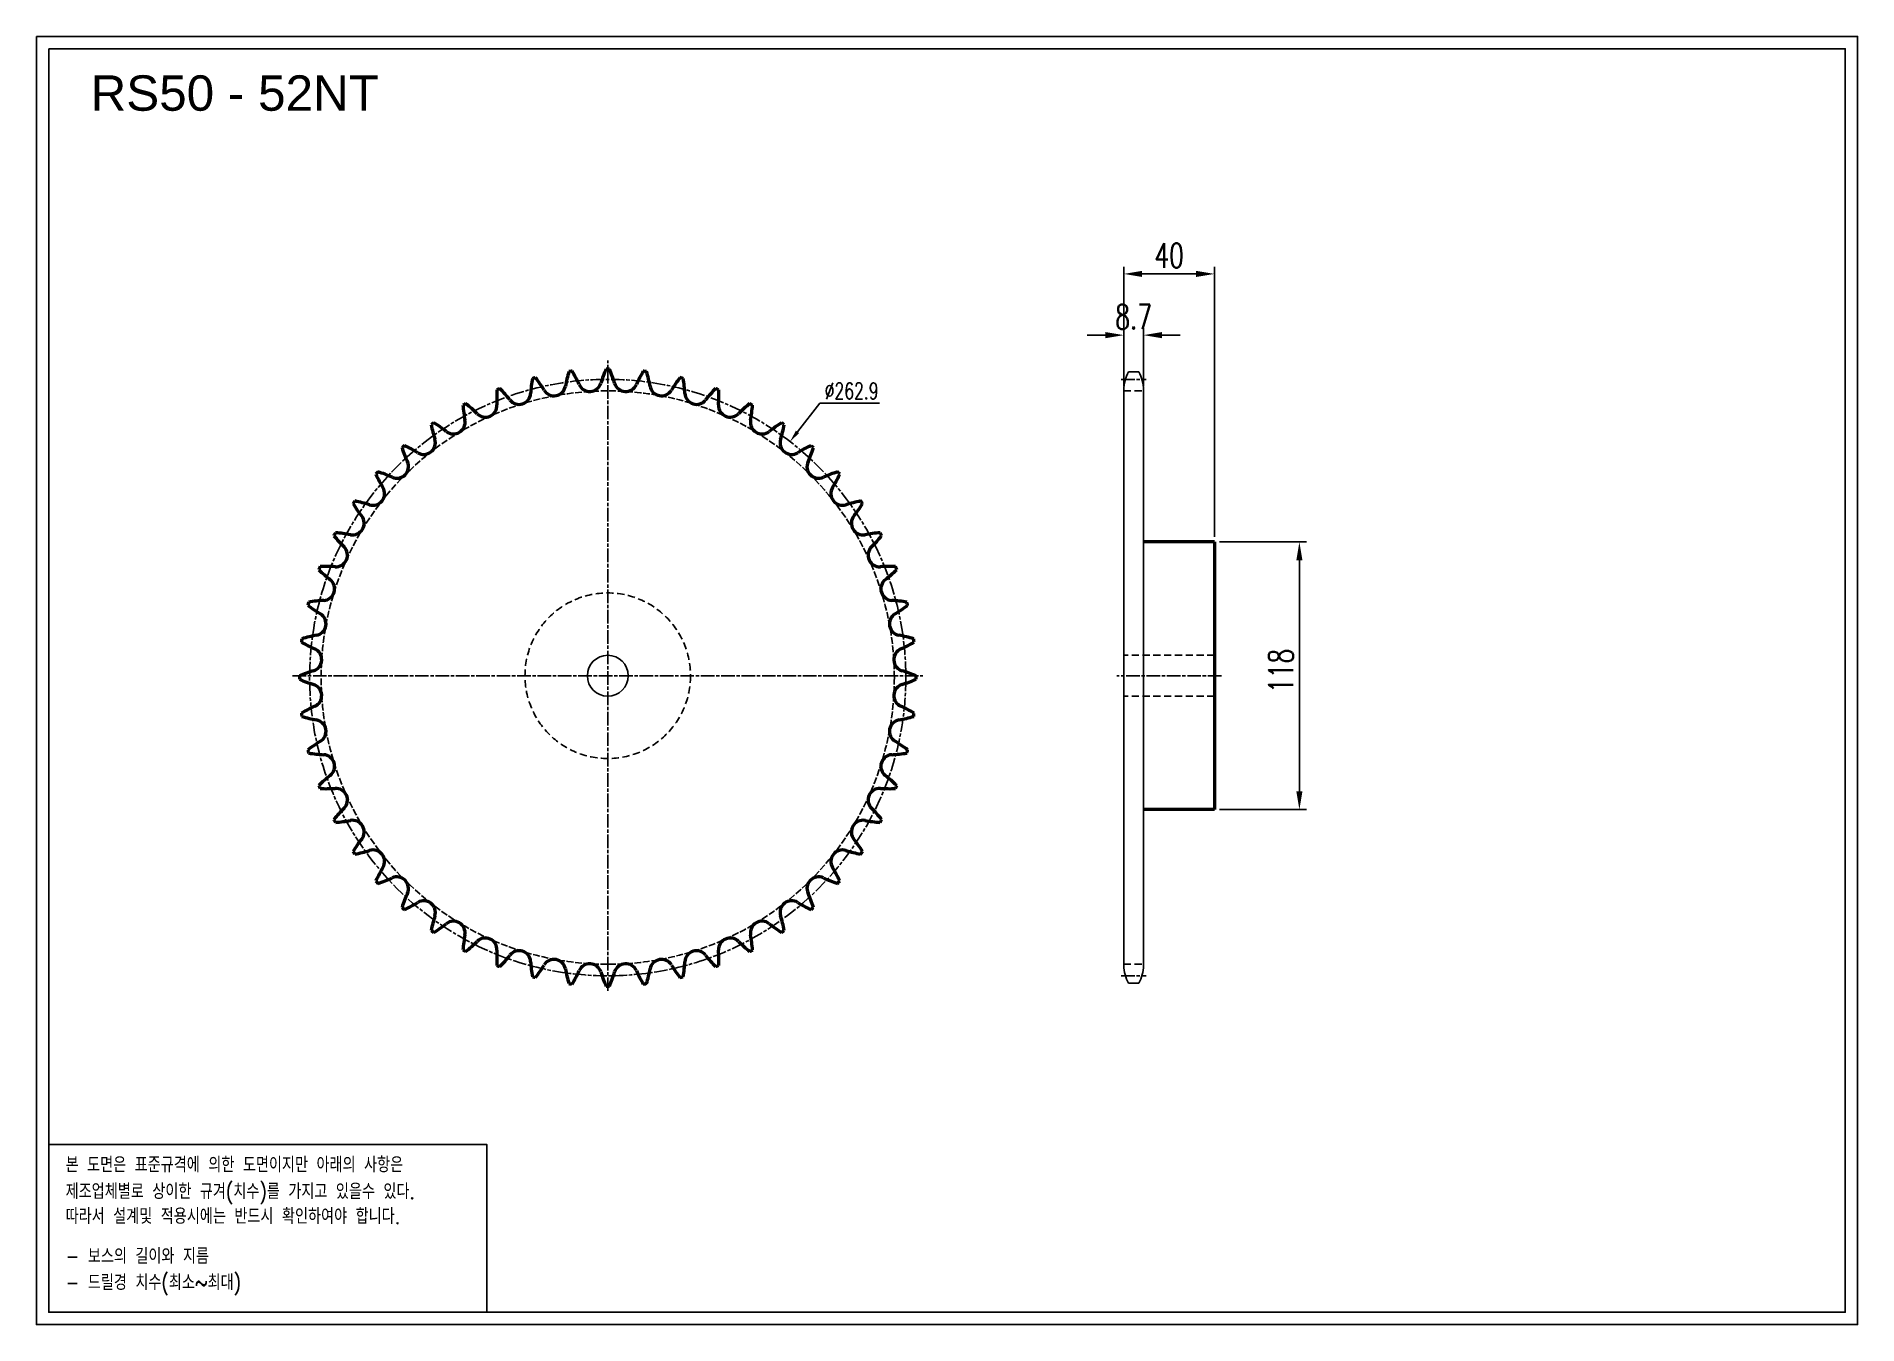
# Model space of a CAD drawing. Header units: millimetres. Extents: x 2121 to 2924, y 2321 to 2889.
import ezdxf

# ---------------------------------------------------------------- set-up
doc = ezdxf.new("R2010")
doc.units = ezdxf.units.MM
for name, pattern in [('AM_ISO02W050', [7.5, 6, -1.5]), ('AM_ISO02W050x2', [3.75, 3, -0.75]), ('AM_ISO08W050', [18, 12, -1.5, 3, -1.5]), ('AM_ISO08W050x2', [9, 6, -0.75, 1.5, -0.75]), ('HIDDEN', [9.525, 6.35, -3.175])]:
    doc.linetypes.add(name, pattern=pattern)
for name, color, linetype, lineweight in [('20', 7, 'Continuous', 50), ('21', 6, 'AM_ISO02W050', 25), ('22', 30, 'AM_ISO08W050', 25), ('23', 40, 'AM_ISO08W050', 25), ('VIS', 7, 'Continuous', 50)]:
    doc.layers.add(name, color=color, linetype=linetype, lineweight=lineweight)
doc.layers.add('HL', color=2, linetype='HIDDEN')
doc.layers.add('S-DIM', color=7, linetype='Continuous')
doc.styles.add('HAN', font='ROMANS.shx', dxfattribs={"width": 0.7, "bigfont": 'whgtxt.shx'})
doc.styles.add('HSG', font='SIMPLEX.shx', dxfattribs={"width": 0.7, "bigfont": 'HSG.shx'})
doc.styles.get("Standard").update_dxf_attribs({"font": 'arial.ttf'})
doc.dimstyles.new('APP16', dxfattribs={"dimscale": 3, "dimtxt": 2.4, "dimasz": 1.8, "dimexe": 0.7, "dimexo": 0.5, "dimgap": 0.6, "dimtad": 1, "dimtoh": 1, "dimdec": 1, "dimrnd": 0.01, "dimzin": 9, "dimdsep": 46, "dimtxsty": 'HSG', "dimcen": 0, "dimclrd": 1, "dimclre": 1, "dimclrt": 256, "dimazin": 2, "dimtp": 1, "dimtm": 1, "dimtfac": 0.5, "dimtdec": 1, "dimtofl": 0, "dimtmove": 0, "dimatfit": 3, "dimfxl": 0, "dimtvp": 1, "dimtolj": 2, "dimlwd": -1, "dimlwe": -1, "dimarcsym": 0})
doc.dimstyles.new('APP23', dxfattribs={"dimscale": 4.5, "dimtxt": 2.4, "dimasz": 1.8, "dimexe": 0.7, "dimexo": 0.5, "dimgap": 0.6, "dimtad": 1, "dimtoh": 1, "dimdec": 1, "dimrnd": 0.01, "dimzin": 9, "dimdsep": 46, "dimtxsty": 'HSG', "dimcen": 0, "dimclrd": 1, "dimclre": 1, "dimclrt": 256, "dimazin": 2, "dimtp": 1, "dimtm": 1, "dimtfac": 0.5, "dimtdec": 1, "dimtix": 1, "dimtofl": 0, "dimtmove": 0, "dimatfit": 3, "dimfxl": 0, "dimtvp": 1, "dimtolj": 2, "dimlwd": -1, "dimlwe": -1, "dimarcsym": 0})

# ---------------------------------------------------------------- blocks, each defined once
blk = doc.blocks.new('*D1')
at = {"layer": 'Defpoints', "color": 0, "transparency": 16777216}
for p in [(2453.06, 2710.12), (2292.3, 2502.06)]:
    blk.add_point(p, dxfattribs=at)
at = {"layer": 'S-DIM', "color": 1, "transparency": 16777216}
for p, q in [((2466.17, 2727.08), (2456.36, 2714.39)), ((2492.45, 2727.08), (2466.17, 2727.08))]:
    blk.add_line(p, q, dxfattribs=at)
blk.add_solid([(2455.65, 2714.94), (2457.07, 2713.84), (2453.06, 2710.12)], dxfattribs=at)
at = {"layer": 'S-DIM', "transparency": 16777216, "insert": (2480.21, 2732.48), "char_height": 7.2, "attachment_point": 5, "style": 'HSG'}
blk.add_mtext('\\A2;∅262.9', dxfattribs=at)
blk = doc.blocks.new('*D2')
at = {"layer": 'Defpoints', "color": 0, "transparency": 16777216}
for p in [(2608.94, 2757.04), (2600.24, 2732.46), (2608.94, 2732.46)]:
    blk.add_point(p, dxfattribs=at)
at = {"layer": 'S-DIM', "color": 1, "transparency": 16777216}
for p, q in [((2592.14, 2757.04), (2584.04, 2757.04)), ((2600.24, 2734.71), (2600.24, 2760.19)), ((2608.94, 2734.71), (2608.94, 2760.19)), ((2617.04, 2757.04), (2625.14, 2757.04))]:
    blk.add_line(p, q, dxfattribs=at)
for points in [[(2592.14, 2758.39), (2592.14, 2755.69), (2600.24, 2757.04)], [(2617.04, 2758.39), (2617.04, 2755.69), (2608.94, 2757.04)]]:
    blk.add_solid(points, dxfattribs=at)
at = {"layer": 'S-DIM', "transparency": 16777216, "insert": (2604.59, 2765.14), "char_height": 10.8, "attachment_point": 5, "style": 'HSG'}
blk.add_mtext('\\A2;8.7', dxfattribs=at)
blk = doc.blocks.new('*D3')
at = {"layer": 'Defpoints', "color": 0, "transparency": 16777216}
for p in [(2640.24, 2784.04), (2600.24, 2732.46), (2640.24, 2665.9)]:
    blk.add_point(p, dxfattribs=at)
at = {"layer": 'S-DIM', "color": 1, "transparency": 16777216}
for p, q in [((2600.24, 2734.71), (2600.24, 2787.19)), ((2640.24, 2668.15), (2640.24, 2787.19)), ((2608.34, 2784.04), (2632.14, 2784.04))]:
    blk.add_line(p, q, dxfattribs=at)
for points in [[(2608.34, 2785.39), (2608.34, 2782.69), (2600.24, 2784.04)], [(2632.14, 2785.39), (2632.14, 2782.69), (2640.24, 2784.04)]]:
    blk.add_solid(points, dxfattribs=at)
at = {"layer": 'S-DIM', "transparency": 16777216, "insert": (2620.24, 2792.14), "char_height": 10.8, "attachment_point": 5, "style": 'HSG'}
blk.add_mtext('\\A2;40', dxfattribs=at)
blk = doc.blocks.new('*D4')
at = {"layer": 'Defpoints', "color": 0, "transparency": 16777216}
for p in [(2640.24, 2665.9), (2640.24, 2547.9), (2677.68, 2547.9)]:
    blk.add_point(p, dxfattribs=at)
at = {"layer": 'S-DIM', "color": 1, "transparency": 16777216}
for p, q in [((2642.49, 2665.9), (2680.83, 2665.9)), ((2677.68, 2657.8), (2677.68, 2556)), ((2642.49, 2547.9), (2680.83, 2547.9))]:
    blk.add_line(p, q, dxfattribs=at)
for points in [[(2676.33, 2657.8), (2679.03, 2657.8), (2677.68, 2665.9)], [(2676.33, 2556), (2679.03, 2556), (2677.68, 2547.9)]]:
    blk.add_solid(points, dxfattribs=at)
at = {"layer": 'S-DIM', "transparency": 16777216, "insert": (2669.58, 2609.07), "char_height": 10.8, "attachment_point": 5, "rotation": 90, "style": 'HSG'}
blk.add_mtext('\\A2;118', dxfattribs=at)

msp = doc.modelspace()

# ---------------------------------------------------------------- linework, layer by layer
for p, q in [((2606.81, 2740.86), (2602.36, 2740.86)), ((2600.24, 2606.9), (2600.24, 2732.92)), ((2608.94, 2606.9), (2608.94, 2732.92)), ((2600.24, 2606.9), (2600.24, 2479.25)), ((2608.94, 2606.9), (2608.94, 2479.25)), ((2606.81, 2471.31), (2602.36, 2471.31))]:
    msp.add_line(p, q)
for points in [[(2120.74, 2888.72), (2923.82, 2888.72), (2923.82, 2320.88), (2120.74, 2320.88)], [(2126.14, 2883.32), (2918.42, 2883.32), (2918.42, 2326.29), (2126.14, 2326.29)]]:
    msp.add_lwpolyline(points, close=True)
at = {"color": 6}
msp.add_lwpolyline([(2126.14, 2400.31), (2319.35, 2400.31), (2319.35, 2326.29), (2126.14, 2326.29)], close=True, dxfattribs=at)
msp.add_circle((2372.68, 2606.9), 9)
for centre, start, end in [((2616.11, 2732.92), 150, 180), ((2593.06, 2732.92), 0, 30), ((2616.11, 2479.25), 180, 210), ((2593.06, 2479.25), 330, 0)]:
    msp.add_arc(centre, 15.87, start, end)
at = {"layer": '20'}
for centre, radius, start, end in [((2418.76, 2722.54), 65.84, 163.72243, 169.51923), ((2372.68, 2606.09), 135.99, 96.61361, 97.23254), ((2300.07, 2708.13), 65.84, 24.32692, 30.12373), ((2432.46, 2716.13), 65.84, 156.79935, 162.59615), ((2372.68, 2606.09), 135.99, 89.69053, 90.30947), ((2312.9, 2716.13), 65.84, 17.40385, 23.20065), ((2445.29, 2708.13), 65.84, 149.87627, 155.67308), ((2372.68, 2606.09), 135.99, 82.76746, 83.38639), ((2326.6, 2722.54), 65.84, 10.48077, 16.27757), ((2389.55, 2730.18), 65.84, 177.56858, 183.36538), ((2372.68, 2606.09), 135.99, 110.45976, 111.0787), ((2277.76, 2687.78), 65.84, 38.17308, 43.96988), ((2333.56, 2731.65), 5.13, 218.17308, 356.44231), ((2404.39, 2727.24), 65.84, 170.6455, 176.44231), ((2372.68, 2606.09), 135.99, 103.53669, 104.15562), ((2288.3, 2698.63), 65.84, 31.25, 37.0468), ((2348.97, 2735.45), 5.13, 211.25, 349.51923), ((2364.74, 2737.36), 5.13, 204.32692, 342.59615), ((2380.62, 2737.36), 5.13, 197.40385, 335.67308), ((2396.39, 2735.45), 5.13, 190.48077, 328.75), ((2457.06, 2698.63), 65.84, 142.9532, 148.75), ((2372.68, 2606.09), 135.99, 75.84438, 76.46331), ((2340.98, 2727.24), 65.84, 3.55769, 9.3545), ((2411.81, 2731.65), 5.13, 183.55769, 321.82692), ((2467.6, 2687.78), 65.84, 136.03012, 141.82692), ((2372.68, 2606.09), 135.99, 68.9213, 69.54024), ((2355.81, 2730.18), 65.84, 356.63462, 2.43142), ((2372.68, 2606.09), 135.99, 117.38284, 118.00177), ((2374.47, 2731.31), 65.84, 184.49166, 190.28846), ((2268.61, 2675.75), 65.84, 45.09615, 50.89296), ((2318.71, 2726.01), 5.13, 225.09615, 3.36538), ((2426.66, 2726.01), 5.13, 176.63462, 314.90385), ((2476.75, 2675.75), 65.84, 129.10704, 134.90385), ((2372.68, 2606.09), 135.99, 61.99823, 62.61716), ((2370.89, 2731.31), 65.84, 349.71154, 355.50834), ((2372.68, 2606.09), 135.99, 124.30592, 124.92485), ((2359.36, 2730.61), 65.84, 191.41473, 197.21154), ((2260.97, 2662.7), 65.84, 52.01923, 57.81604), ((2304.64, 2718.63), 5.13, 232.01923, 10.28846), ((2440.72, 2718.63), 5.13, 169.71154, 307.98077), ((2484.39, 2662.7), 65.84, 122.18396, 127.98077), ((2386, 2730.61), 65.84, 342.78846, 348.58527), ((2372.68, 2606.09), 135.99, 55.07515, 55.69408), ((2372.68, 2606.09), 135.99, 131.22899, 131.84793), ((2344.45, 2728.1), 65.84, 198.33781, 204.13462), ((2254.96, 2648.82), 65.84, 58.94231, 64.73911), ((2291.57, 2709.61), 5.13, 238.94231, 17.21154), ((2453.79, 2709.61), 5.13, 162.78846, 301.05769), ((2490.4, 2648.82), 65.84, 115.26089, 121.05769), ((2400.91, 2728.1), 65.84, 335.86538, 341.66219), ((2372.68, 2606.09), 135.99, 48.15207, 48.77101), ((2279.69, 2699.08), 5.13, 245.86538, 24.13462), ((2465.67, 2699.08), 5.13, 155.86538, 294.13462), ((2372.68, 2606.09), 135.99, 138.15207, 138.77101), ((2329.95, 2723.81), 65.84, 205.26089, 211.05769), ((2250.67, 2634.32), 65.84, 65.86538, 71.66219), ((2494.69, 2634.32), 65.84, 108.33781, 114.13462), ((2415.41, 2723.81), 65.84, 328.94231, 334.73911), ((2372.68, 2606.09), 135.99, 41.22899, 41.84793), ((2372.68, 2606.09), 135.99, 145.07515, 145.69408), ((2316.07, 2717.8), 65.84, 212.18396, 217.98077), ((2248.16, 2619.4), 65.84, 72.78846, 78.58527), ((2269.16, 2687.19), 5.13, 252.78846, 31.05769), ((2476.21, 2687.19), 5.13, 148.94231, 287.21154), ((2497.2, 2619.4), 65.84, 101.41473, 107.21154), ((2429.29, 2717.8), 65.84, 322.01923, 327.81604), ((2372.68, 2606.09), 135.99, 34.30592, 34.92485), ((2260.13, 2674.12), 5.13, 259.71154, 37.98077), ((2485.23, 2674.12), 5.13, 142.01923, 280.28846), ((2372.68, 2606.09), 135.99, 151.99823, 152.61716), ((2303.02, 2710.16), 65.84, 219.10704, 224.90385), ((2247.46, 2604.3), 65.84, 79.71154, 85.50834), ((2497.9, 2604.3), 65.84, 94.49166, 100.28846), ((2442.34, 2710.16), 65.84, 315.09615, 320.89296), ((2372.68, 2606.09), 135.99, 27.38284, 28.00177), ((2252.75, 2660.06), 5.13, 266.63462, 44.90385), ((2492.61, 2660.06), 5.13, 135.09615, 273.36538), ((2372.68, 2606.09), 135.99, 158.9213, 159.54024), ((2290.98, 2701), 65.84, 226.03012, 231.82692), ((2248.59, 2589.22), 65.84, 86.63462, 92.43142), ((2496.77, 2589.22), 65.84, 87.56858, 93.36538), ((2454.38, 2701), 65.84, 308.17308, 313.96988), ((2372.68, 2606.09), 135.99, 20.45976, 21.0787), ((2247.12, 2645.21), 5.13, 273.55769, 51.82692), ((2498.24, 2645.21), 5.13, 128.17308, 266.44231), ((2372.68, 2606.09), 135.99, 165.84438, 166.46331), ((2280.14, 2690.46), 65.84, 232.9532, 238.75), ((2251.53, 2574.38), 65.84, 93.55769, 99.3545), ((2243.32, 2629.79), 5.13, 280.48077, 58.75), ((2502.04, 2629.79), 5.13, 121.25, 259.51923), ((2493.84, 2574.38), 65.84, 80.6455, 86.44231), ((2465.22, 2690.46), 65.84, 301.25, 307.0468), ((2372.68, 2606.09), 135.99, 13.53669, 14.15562), ((2372.68, 2606.09), 135.99, 172.76746, 173.38639), ((2270.64, 2678.69), 65.84, 239.87627, 245.67308), ((2256.23, 2560.01), 65.84, 100.48077, 106.27757), ((2241.41, 2614.03), 5.13, 287.40385, 65.67308), ((2503.95, 2614.03), 5.13, 114.32692, 252.59615), ((2489.13, 2560.01), 65.84, 73.72243, 79.51923), ((2474.72, 2678.69), 65.84, 294.32692, 300.12373), ((2372.68, 2606.09), 135.99, 6.61361, 7.23254), ((2262.63, 2546.31), 65.84, 107.40385, 113.20065), ((2372.68, 2606.09), 135.99, 179.69053, 180.30947), ((2262.63, 2665.87), 65.84, 246.79935, 252.59615), ((2241.41, 2598.15), 5.13, 294.32692, 72.59615), ((2503.95, 2598.15), 5.13, 107.40385, 245.67308), ((2482.73, 2546.31), 65.84, 66.79935, 72.59615), ((2482.73, 2665.87), 65.84, 287.40385, 293.20065), ((2372.68, 2606.09), 135.99, 359.69053, 0.30947), ((2270.64, 2533.48), 65.84, 114.32692, 120.12373), ((2372.68, 2606.09), 135.99, 186.61361, 187.23254), ((2256.23, 2652.16), 65.84, 253.72243, 259.51923), ((2243.32, 2582.38), 5.13, 301.25, 79.51923), ((2502.04, 2582.38), 5.13, 100.48077, 238.75), ((2489.13, 2652.16), 65.84, 280.48077, 286.27757), ((2474.72, 2533.48), 65.84, 59.87627, 65.67308), ((2372.68, 2606.09), 135.99, 352.76746, 353.38639), ((2280.14, 2521.71), 65.84, 121.25, 127.0468), ((2465.22, 2521.71), 65.84, 52.9532, 58.75), ((2372.68, 2606.09), 135.99, 193.53669, 194.15562), ((2251.53, 2637.79), 65.84, 260.6455, 266.44231), ((2247.12, 2566.96), 5.13, 308.17308, 86.44231), ((2498.24, 2566.96), 5.13, 93.55769, 231.82692), ((2493.84, 2637.79), 65.84, 273.55769, 279.3545), ((2372.68, 2606.09), 135.99, 345.84438, 346.46331), ((2290.98, 2511.17), 65.84, 128.17308, 133.96988), ((2454.38, 2511.17), 65.84, 46.03012, 51.82692), ((2372.68, 2606.09), 135.99, 200.45976, 201.0787), ((2248.59, 2622.96), 65.84, 267.56858, 273.36538), ((2252.75, 2552.11), 5.13, 315.09615, 93.36538), ((2492.61, 2552.11), 5.13, 86.63462, 224.90385), ((2496.77, 2622.96), 65.84, 266.63462, 272.43142), ((2372.68, 2606.09), 135.99, 338.9213, 339.54024), ((2303.02, 2502.02), 65.84, 135.09615, 140.89296), ((2442.34, 2502.02), 65.84, 39.10704, 44.90385), ((2372.68, 2606.09), 135.99, 207.38284, 208.00177), ((2247.46, 2607.88), 65.84, 274.49166, 280.28846), ((2260.13, 2538.05), 5.13, 322.01923, 100.28846), ((2485.23, 2538.05), 5.13, 79.71154, 217.98077), ((2497.9, 2607.88), 65.84, 259.71154, 265.50834), ((2372.68, 2606.09), 135.99, 331.99823, 332.61716), ((2316.07, 2494.38), 65.84, 142.01923, 147.81604), ((2248.16, 2592.77), 65.84, 281.41473, 287.21154), ((2269.16, 2524.98), 5.13, 328.94231, 107.21154), ((2476.21, 2524.98), 5.13, 72.78846, 211.05769), ((2497.2, 2592.77), 65.84, 252.78846, 258.58527), ((2429.29, 2494.38), 65.84, 32.18396, 37.98077), ((2372.68, 2606.09), 135.99, 214.30592, 214.92485), ((2329.95, 2488.37), 65.84, 148.94231, 154.73911), ((2415.41, 2488.37), 65.84, 25.26089, 31.05769), ((2372.68, 2606.09), 135.99, 325.07515, 325.69408), ((2372.68, 2606.09), 135.99, 221.22899, 221.84793), ((2250.67, 2577.86), 65.84, 288.33781, 294.13462), ((2279.69, 2513.09), 5.13, 335.86538, 114.13462), ((2465.67, 2513.09), 5.13, 65.86538, 204.13462), ((2494.69, 2577.86), 65.84, 245.86538, 251.66219), ((2372.68, 2606.09), 135.99, 318.15207, 318.77101), ((2344.45, 2484.08), 65.84, 155.86538, 161.66219), ((2254.96, 2563.36), 65.84, 295.26089, 301.05769), ((2291.57, 2502.56), 5.13, 342.78846, 121.05769), ((2453.79, 2502.56), 5.13, 58.94231, 197.21154), ((2490.4, 2563.36), 65.84, 238.94231, 244.73911), ((2400.91, 2484.08), 65.84, 18.33781, 24.13462), ((2372.68, 2606.09), 135.99, 228.15207, 228.77101), ((2359.36, 2481.56), 65.84, 162.78846, 168.58527), ((2304.64, 2493.54), 5.13, 349.71154, 127.98077), ((2440.72, 2493.54), 5.13, 52.01923, 190.28846), ((2386, 2481.56), 65.84, 11.41473, 17.21154), ((2372.68, 2606.09), 135.99, 311.22899, 311.84793), ((2372.68, 2606.09), 135.99, 235.07515, 235.69408), ((2260.97, 2549.48), 65.84, 302.18396, 307.98077), ((2374.47, 2480.87), 65.84, 169.71154, 175.50834), ((2268.61, 2536.43), 65.84, 309.10704, 314.90385), ((2318.71, 2486.16), 5.13, 356.63462, 134.90385), ((2426.66, 2486.16), 5.13, 45.09615, 183.36538), ((2476.75, 2536.43), 65.84, 225.09615, 230.89296), ((2370.89, 2480.87), 65.84, 4.49166, 10.28846), ((2484.39, 2549.48), 65.84, 232.01923, 237.81604), ((2372.68, 2606.09), 135.99, 304.30592, 304.92485), ((2372.68, 2606.09), 135.99, 241.99823, 242.61716), ((2389.55, 2481.99), 65.84, 176.63462, 182.43142), ((2277.76, 2524.39), 65.84, 316.03012, 321.82692), ((2333.56, 2480.53), 5.13, 3.55769, 141.82692), ((2348.97, 2476.73), 5.13, 10.48077, 148.75), ((2396.39, 2476.73), 5.13, 31.25, 169.51923), ((2411.81, 2480.53), 5.13, 38.17308, 176.44231), ((2467.6, 2524.39), 65.84, 218.17308, 223.96988), ((2355.81, 2481.99), 65.84, 357.56858, 3.36538), ((2372.68, 2606.09), 135.99, 297.38284, 298.00177), ((2372.68, 2606.09), 135.99, 248.9213, 249.54024), ((2404.39, 2484.93), 65.84, 183.55769, 189.3545), ((2372.68, 2606.09), 135.99, 255.84438, 256.46331), ((2288.3, 2513.54), 65.84, 322.9532, 328.75), ((2418.76, 2489.64), 65.84, 190.48077, 196.27757), ((2300.07, 2504.05), 65.84, 329.87627, 335.67308), ((2364.74, 2474.81), 5.13, 17.40385, 155.67308), ((2432.46, 2496.04), 65.84, 197.40385, 203.20065), ((2312.9, 2496.04), 65.84, 336.79935, 342.59615), ((2380.62, 2474.81), 5.13, 24.32692, 162.59615), ((2445.29, 2504.05), 65.84, 204.32692, 210.12373), ((2326.6, 2489.64), 65.84, 343.72243, 349.51923), ((2457.06, 2513.54), 65.84, 211.25, 217.0468), ((2372.68, 2606.09), 135.99, 283.53669, 284.15562), ((2340.98, 2484.93), 65.84, 350.6455, 356.44231), ((2372.68, 2606.09), 135.99, 290.45976, 291.0787), ((2372.68, 2606.09), 135.99, 262.76746, 263.38639), ((2372.68, 2606.09), 135.99, 269.69053, 270.30947), ((2372.68, 2606.09), 135.99, 276.61361, 277.23254)]:
    msp.add_arc(centre, radius, start, end, dxfattribs=at)
at = {"layer": '21', "linetype": 'AM_ISO02W050x2'}
msp.add_circle((2372.68, 2606.09), 126.38, dxfattribs=at)
at = {"layer": '22', "linetype": 'AM_ISO08W050x2'}
for p, q in [((2599.06, 2737.55), (2610.12, 2737.55)), ((2643.27, 2606.9), (2597.21, 2606.9)), ((2599.06, 2474.62), (2610.12, 2474.62))]:
    msp.add_line(p, q, dxfattribs=at)
msp.add_circle((2372.68, 2606.09), 131.46, dxfattribs=at)
at = {"layer": '23', "linetype": 'AM_ISO08W050x2'}
for p, q in [((2372.68, 2467.94), (2372.68, 2745.91)), ((2233.7, 2606.93), (2511.67, 2606.93))]:
    msp.add_line(p, q, dxfattribs=at)
at = {"layer": 'HL', "ltscale": 0.5}
for p, q in [((2600.24, 2732.46), (2608.94, 2732.46)), ((2640.24, 2615.9), (2600.24, 2615.9)), ((2640.24, 2597.9), (2600.24, 2597.9)), ((2600.24, 2479.71), (2608.94, 2479.71))]:
    msp.add_line(p, q, dxfattribs=at)
msp.add_circle((2372.68, 2606.9), 36.5, dxfattribs=at)
at = {"layer": 'VIS'}
for p, q in [((2640.24, 2665.9), (2608.94, 2665.9)), ((2640.24, 2665.9), (2640.24, 2547.9)), ((2640.24, 2547.9), (2608.94, 2547.9))]:
    msp.add_line(p, q, dxfattribs=at)

# ---------------------------------------------------------------- texts
msp.add_text('RS50 - 52NT', height=15.6).set_placement((2144.61, 2855.97))
at = {"color": 6, "style": 'HAN', "width": 0.8}
for s, p in [('본 도면은 표준규격에 의한 도면이지만 아래의 사항은', (2133.61, 2387.97)), ('제조업체별로 상이한 규겨(치수)를 가지고 있을수 있다.', (2133.61, 2376.2)), ('따라서 설계및 적용시에는 반드시 확인하여야 합니다.', (2133.61, 2365.27)), ('- 보스의 길이와 지름', (2133.61, 2347.65)), ('- 드릴경 치수(최소~최대)', (2133.61, 2336.08))]:
    msp.add_text(s, height=6.7931, dxfattribs=at).set_placement(p)

# ---------------------------------------------------------------- dimensions: what is measured, and where the dimension line sits
at = {"layer": 'S-DIM'}
dim = msp.add_linear_dim(base=(2640.24, 2784.04), p1=(2600.24, 2732.46), p2=(2640.24, 2665.9), dimstyle='APP23', dxfattribs=at)
dim.commit()
dim.dimension.update_dxf_attribs({"geometry": '*D3', "text_midpoint": (2620.24, 2792.14)})
dim = msp.add_linear_dim(base=(2608.94, 2757.04), p1=(2600.24, 2732.46), p2=(2608.94, 2732.46), dimstyle='APP23', dxfattribs=at)
dim.commit()
dim.dimension.update_dxf_attribs({"geometry": '*D2', "text_midpoint": (2604.59, 2757.04), "dimtype": 128})
at = {"layer": 'S-DIM', "color": 3}
dim = msp.add_diameter_dim_2p(p1=(2292.3, 2502.06), p2=(2453.06, 2710.12), dimstyle='APP16', dxfattribs=at)
dim.commit()
dim.dimension.update_dxf_attribs({"geometry": '*D1', "text_midpoint": (2480.21, 2727.08), "dimtype": 131})
at = {"layer": 'S-DIM'}
dim = msp.add_linear_dim(base=(2677.68, 2547.9), p1=(2640.24, 2665.9), p2=(2640.24, 2547.9), angle=90, dimstyle='APP23', dxfattribs=at)
dim.commit()
dim.dimension.update_dxf_attribs({"geometry": '*D4', "text_midpoint": (2677.68, 2609.07), "dimtype": 128})

doc.saveas('drawing.dxf')
